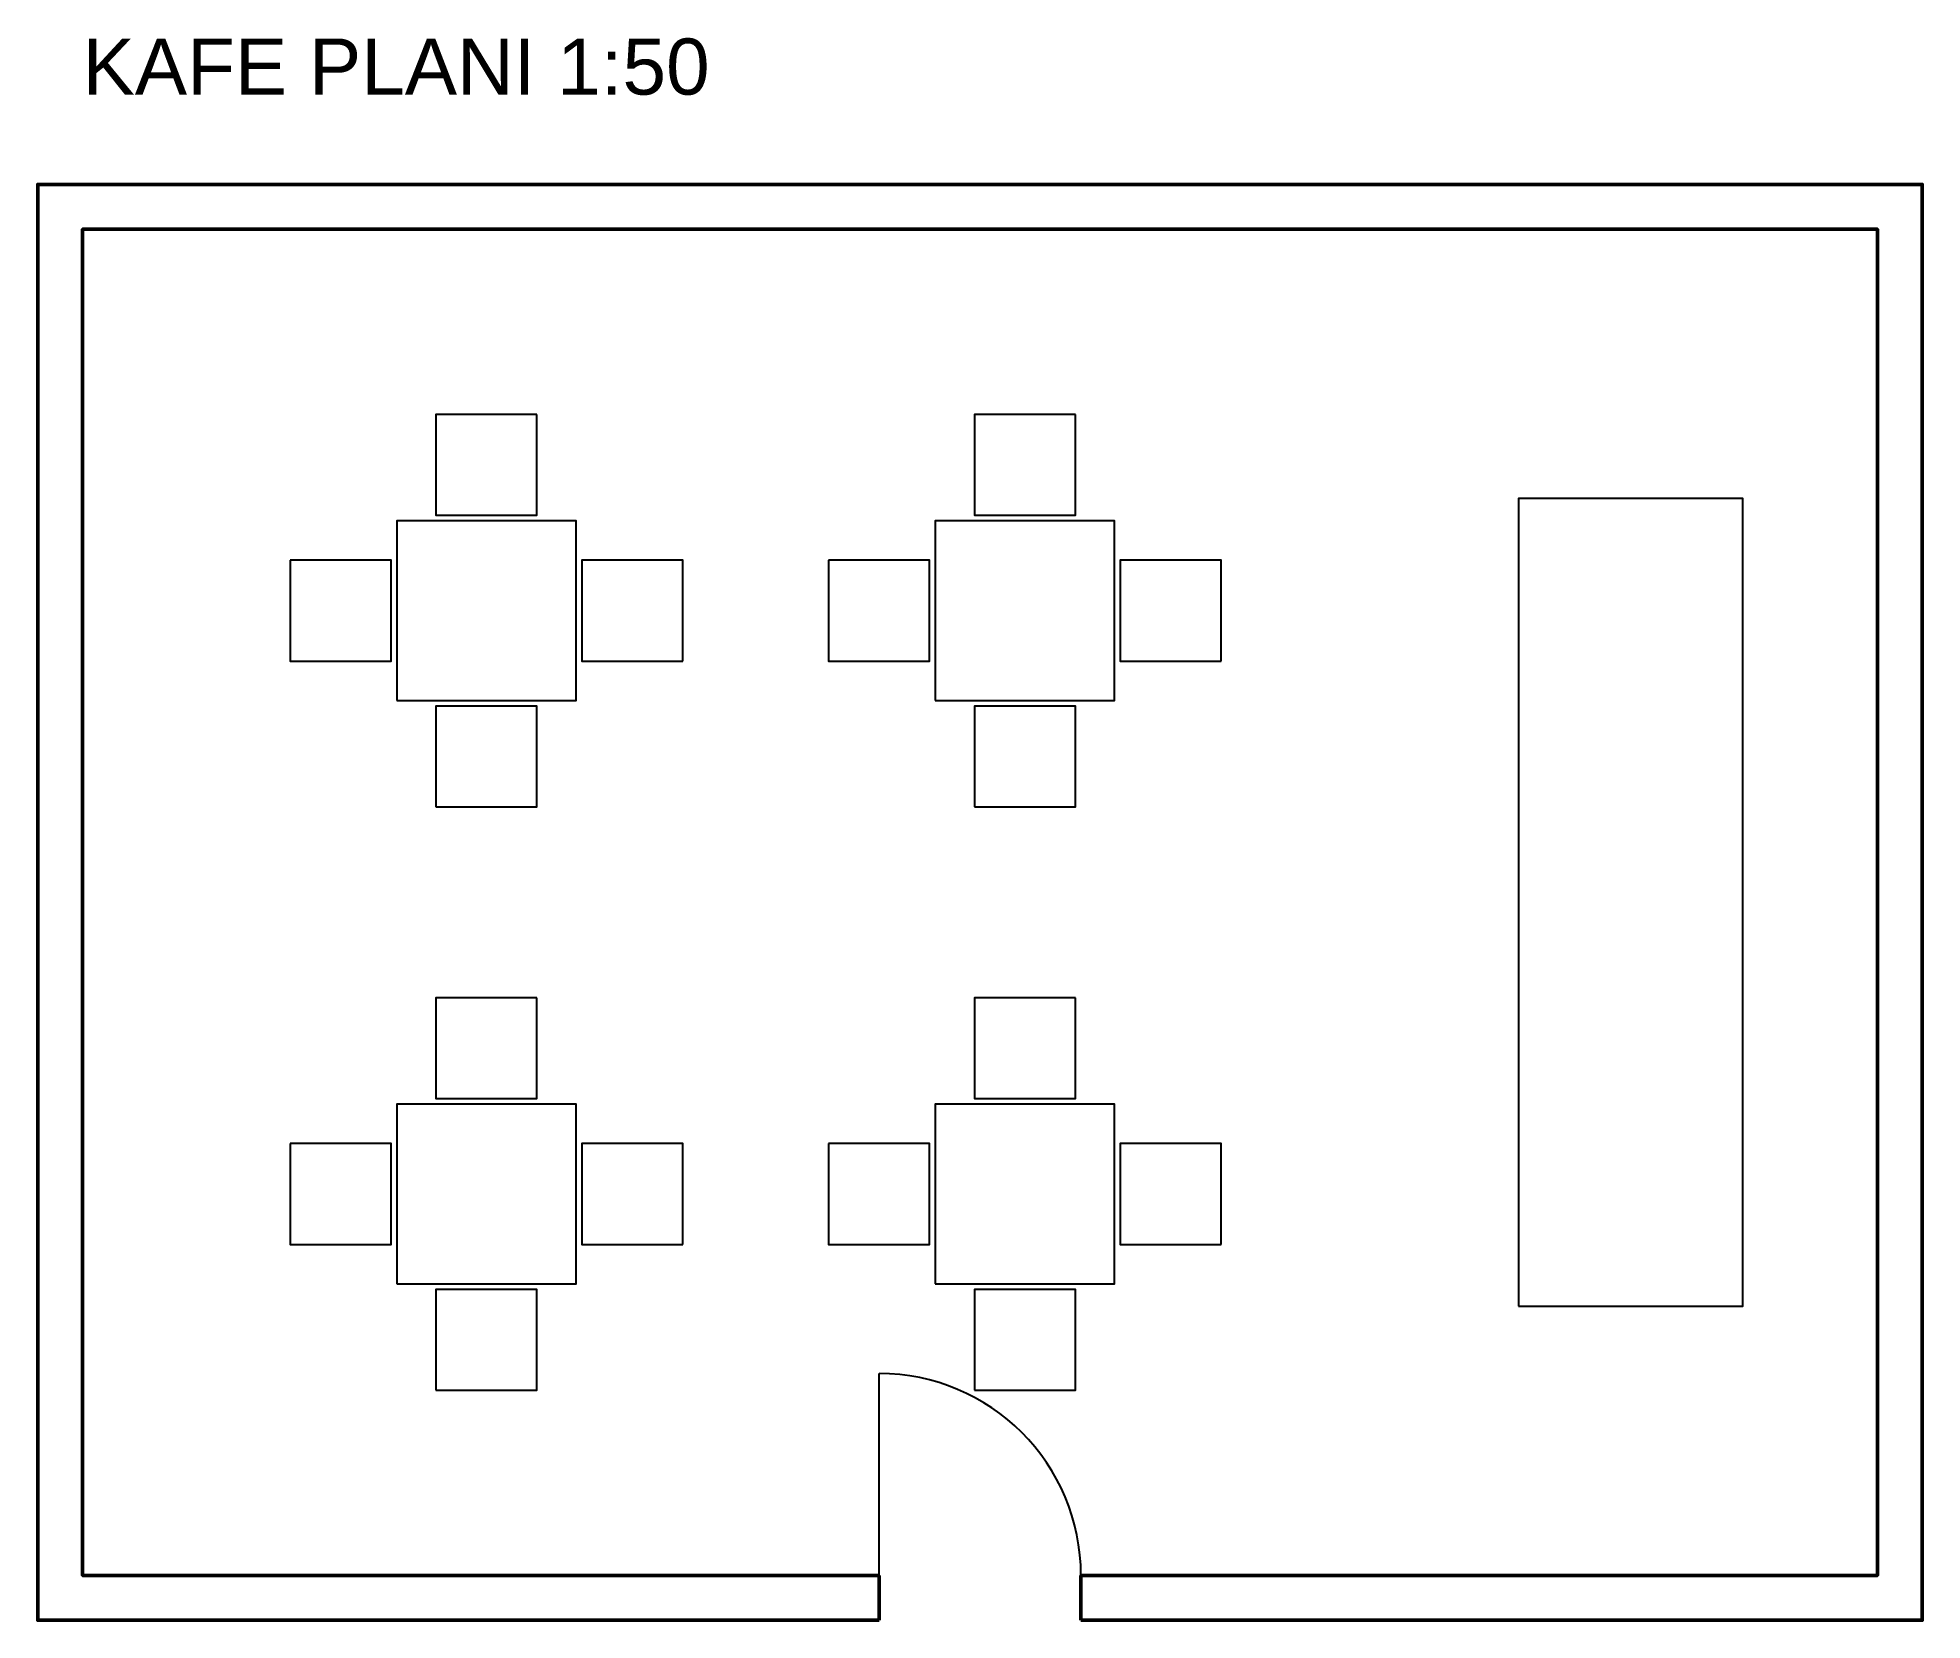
# Model space of a CAD drawing. Header units: millimetres. Extents: x -200 to 8200, y -200 to 6854.
import ezdxf

# ---------------------------------------------------------------- set-up
doc = ezdxf.new("R2010")
doc.units = ezdxf.units.MM
for name, color, linetype, lineweight in [('A-ANNO-TEXT', 2, 'Continuous', 25), ('A-DOOR', 4, 'Continuous', 25), ('A-FURN', 30, 'Continuous', 25), ('A-WALL', 7, 'Continuous', 50)]:
    doc.layers.add(name, color=color, linetype=linetype, lineweight=lineweight)
doc.styles.get("Standard").update_dxf_attribs({"font": 'Arial.ttf'})

# ---------------------------------------------------------------- blocks, each defined once
blk = doc.blocks.new('MASA')
blk.add_lwpolyline([(-400, -400), (400, -400), (400, 400), (-400, 400)], close=True)
blk = doc.blocks.new('SANDALYE')
blk.add_lwpolyline([(-225, -225), (225, -225), (225, 225), (-225, 225)], close=True)

msp = doc.modelspace()

# ---------------------------------------------------------------- linework, layer by layer
at = {"layer": 'A-DOOR'}
msp.add_line((3550, 0), (3550, 900), dxfattribs=at)
msp.add_arc((3550, 0), 900, 0, 90, dxfattribs=at)
at = {"layer": 'A-FURN'}
msp.add_lwpolyline([(6400, 1200), (7400, 1200), (7400, 4800), (6400, 4800)], close=True, dxfattribs=at)
at = {"layer": 'A-WALL'}
for p, q in [((3550, -200), (3550, 0)), ((4450, -200), (4450, 0))]:
    msp.add_line(p, q, dxfattribs=at)
for points in [[(3550, -200), (-200, -200), (-200, 6200), (8200, 6200), (8200, -200), (4450, -200)], [(3550, 0), (0, 0), (0, 6000), (8000, 6000), (8000, 0), (4450, 0)]]:
    msp.add_lwpolyline(points, dxfattribs=at)

# ---------------------------------------------------------------- block references
at = {"layer": 'A-FURN'}
for p, rotation in [((1800, 4950), 180), ((4200, 4950), 180), ((1150, 4300), 270), ((2450, 4300), 90), ((3550, 4300), 270), ((4850, 4300), 90), ((1800, 2350), 180), ((4200, 2350), 180), ((1150, 1700), 270), ((2450, 1700), 90), ((3550, 1700), 270), ((4850, 1700), 90)]:
    msp.add_blockref('SANDALYE', p, dxfattribs=dict(at, rotation=rotation))
for name, p in [('MASA', (1800, 4300)), ('MASA', (4200, 4300)), ('SANDALYE', (1800, 3650)), ('SANDALYE', (4200, 3650)), ('MASA', (1800, 1700)), ('MASA', (4200, 1700)), ('SANDALYE', (1800, 1050)), ('SANDALYE', (4200, 1050))]:
    msp.add_blockref(name, p, dxfattribs=at)

# ---------------------------------------------------------------- texts
at = {"layer": 'A-ANNO-TEXT'}
msp.add_text('KAFE PLANI 1:50', height=250, dxfattribs=at).set_placement((0, 6600))

doc.saveas('drawing.dxf')
